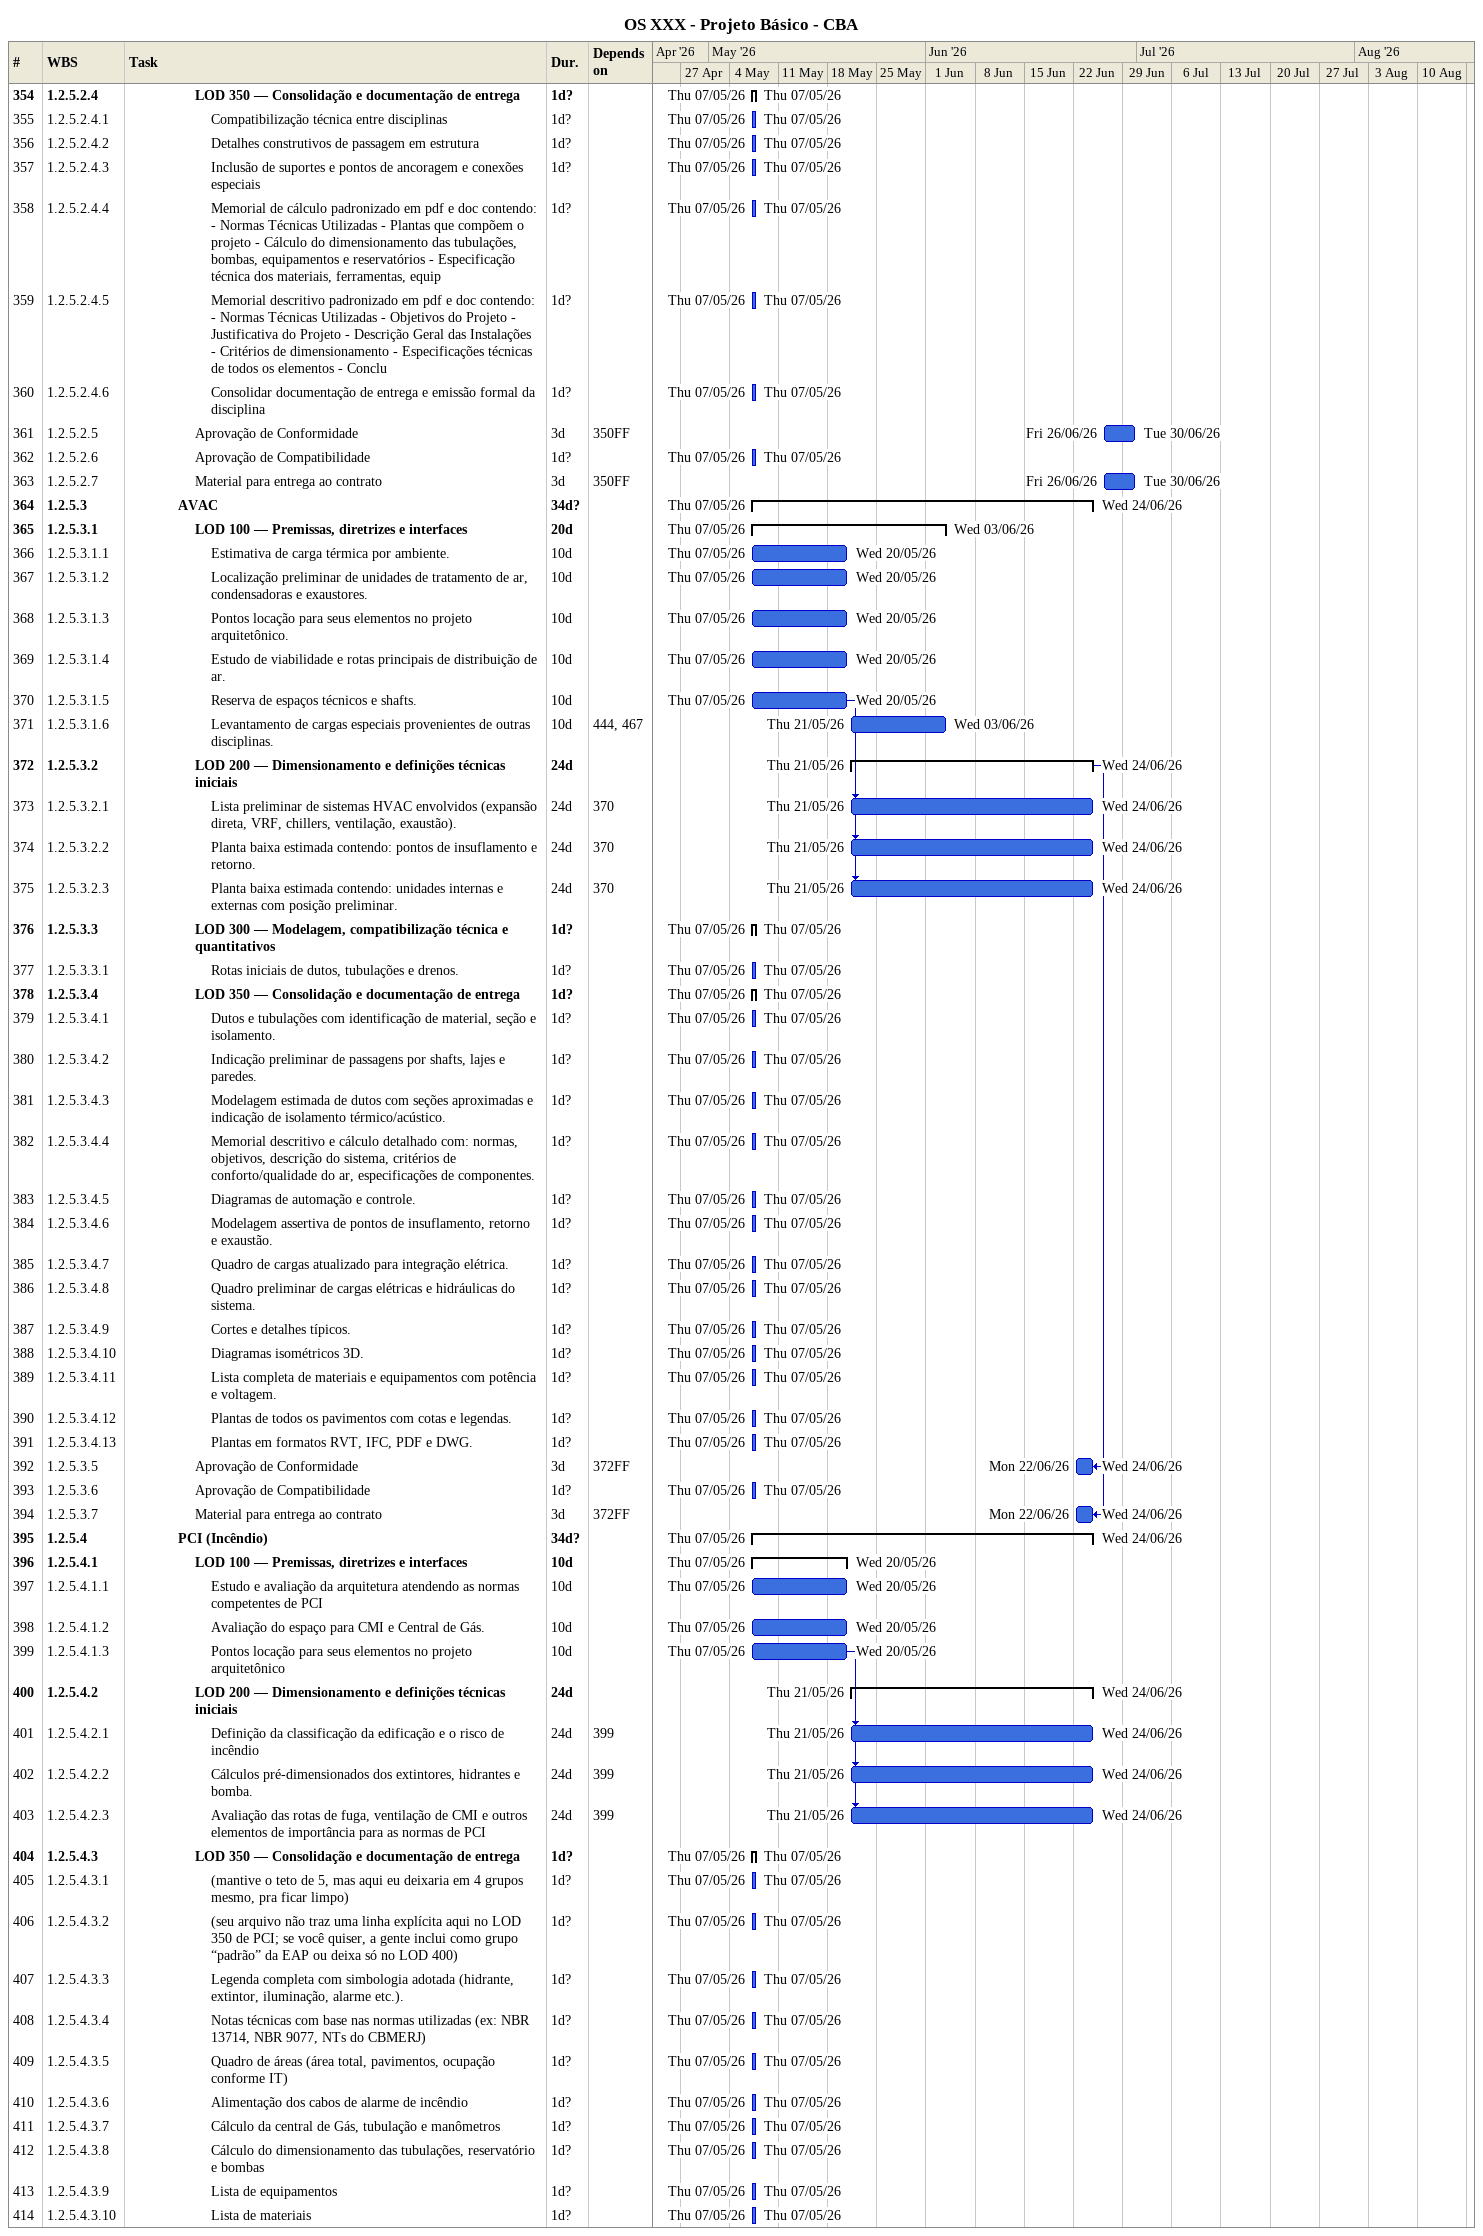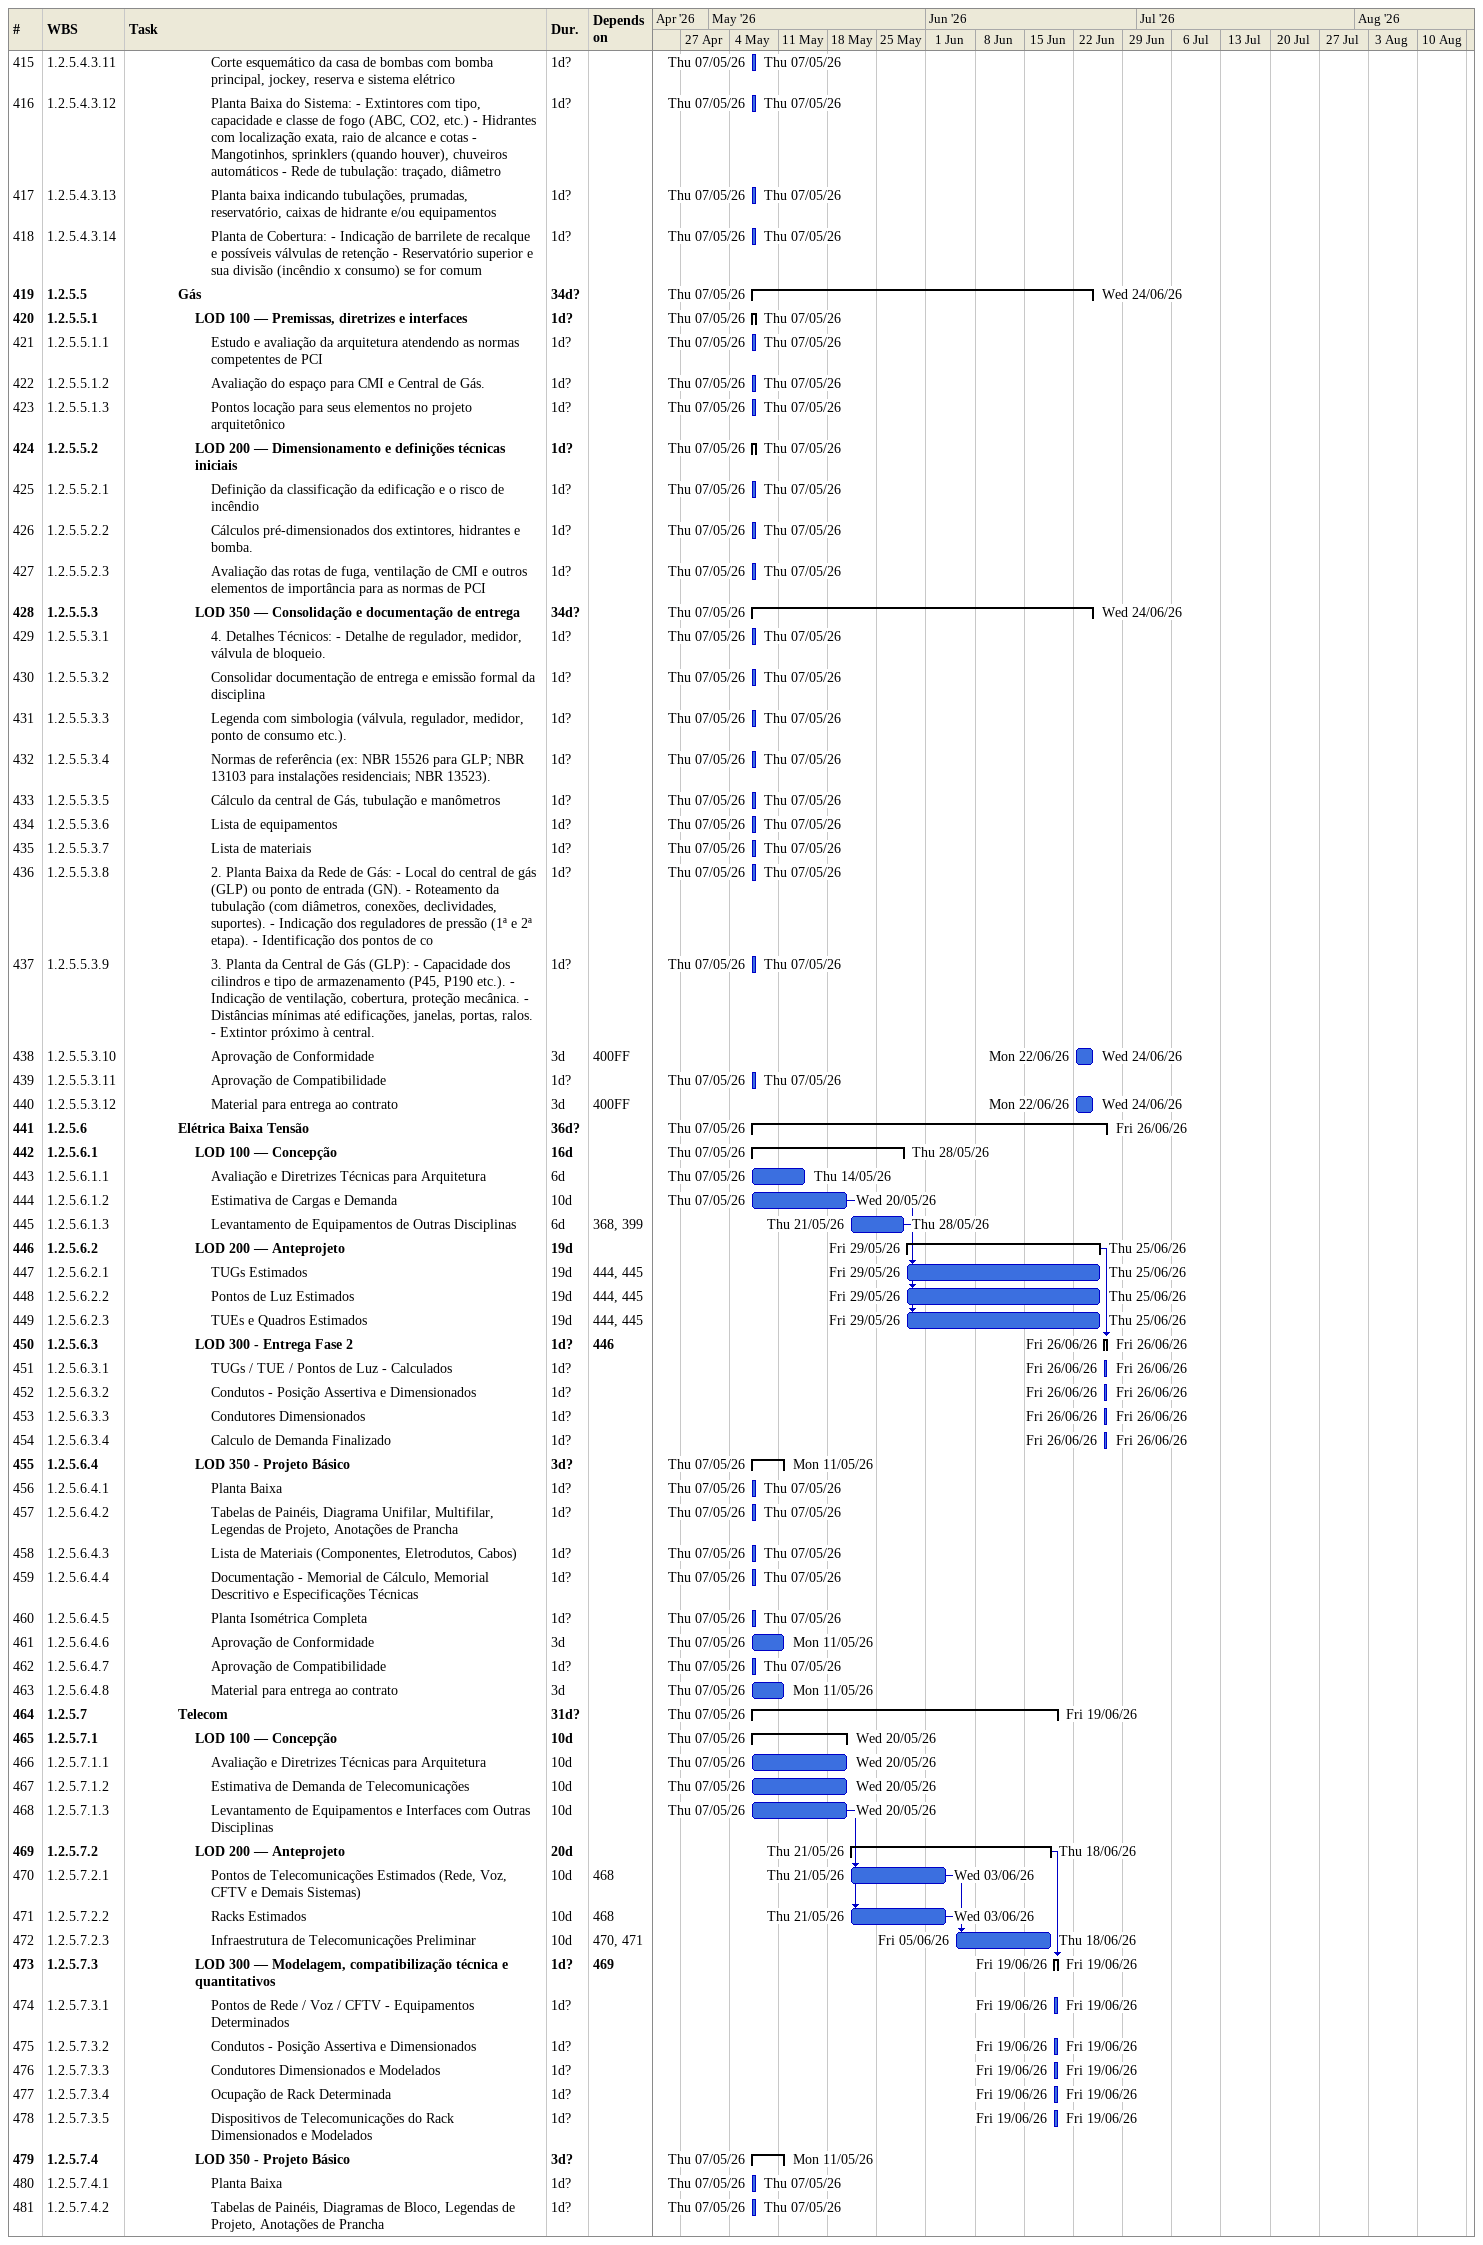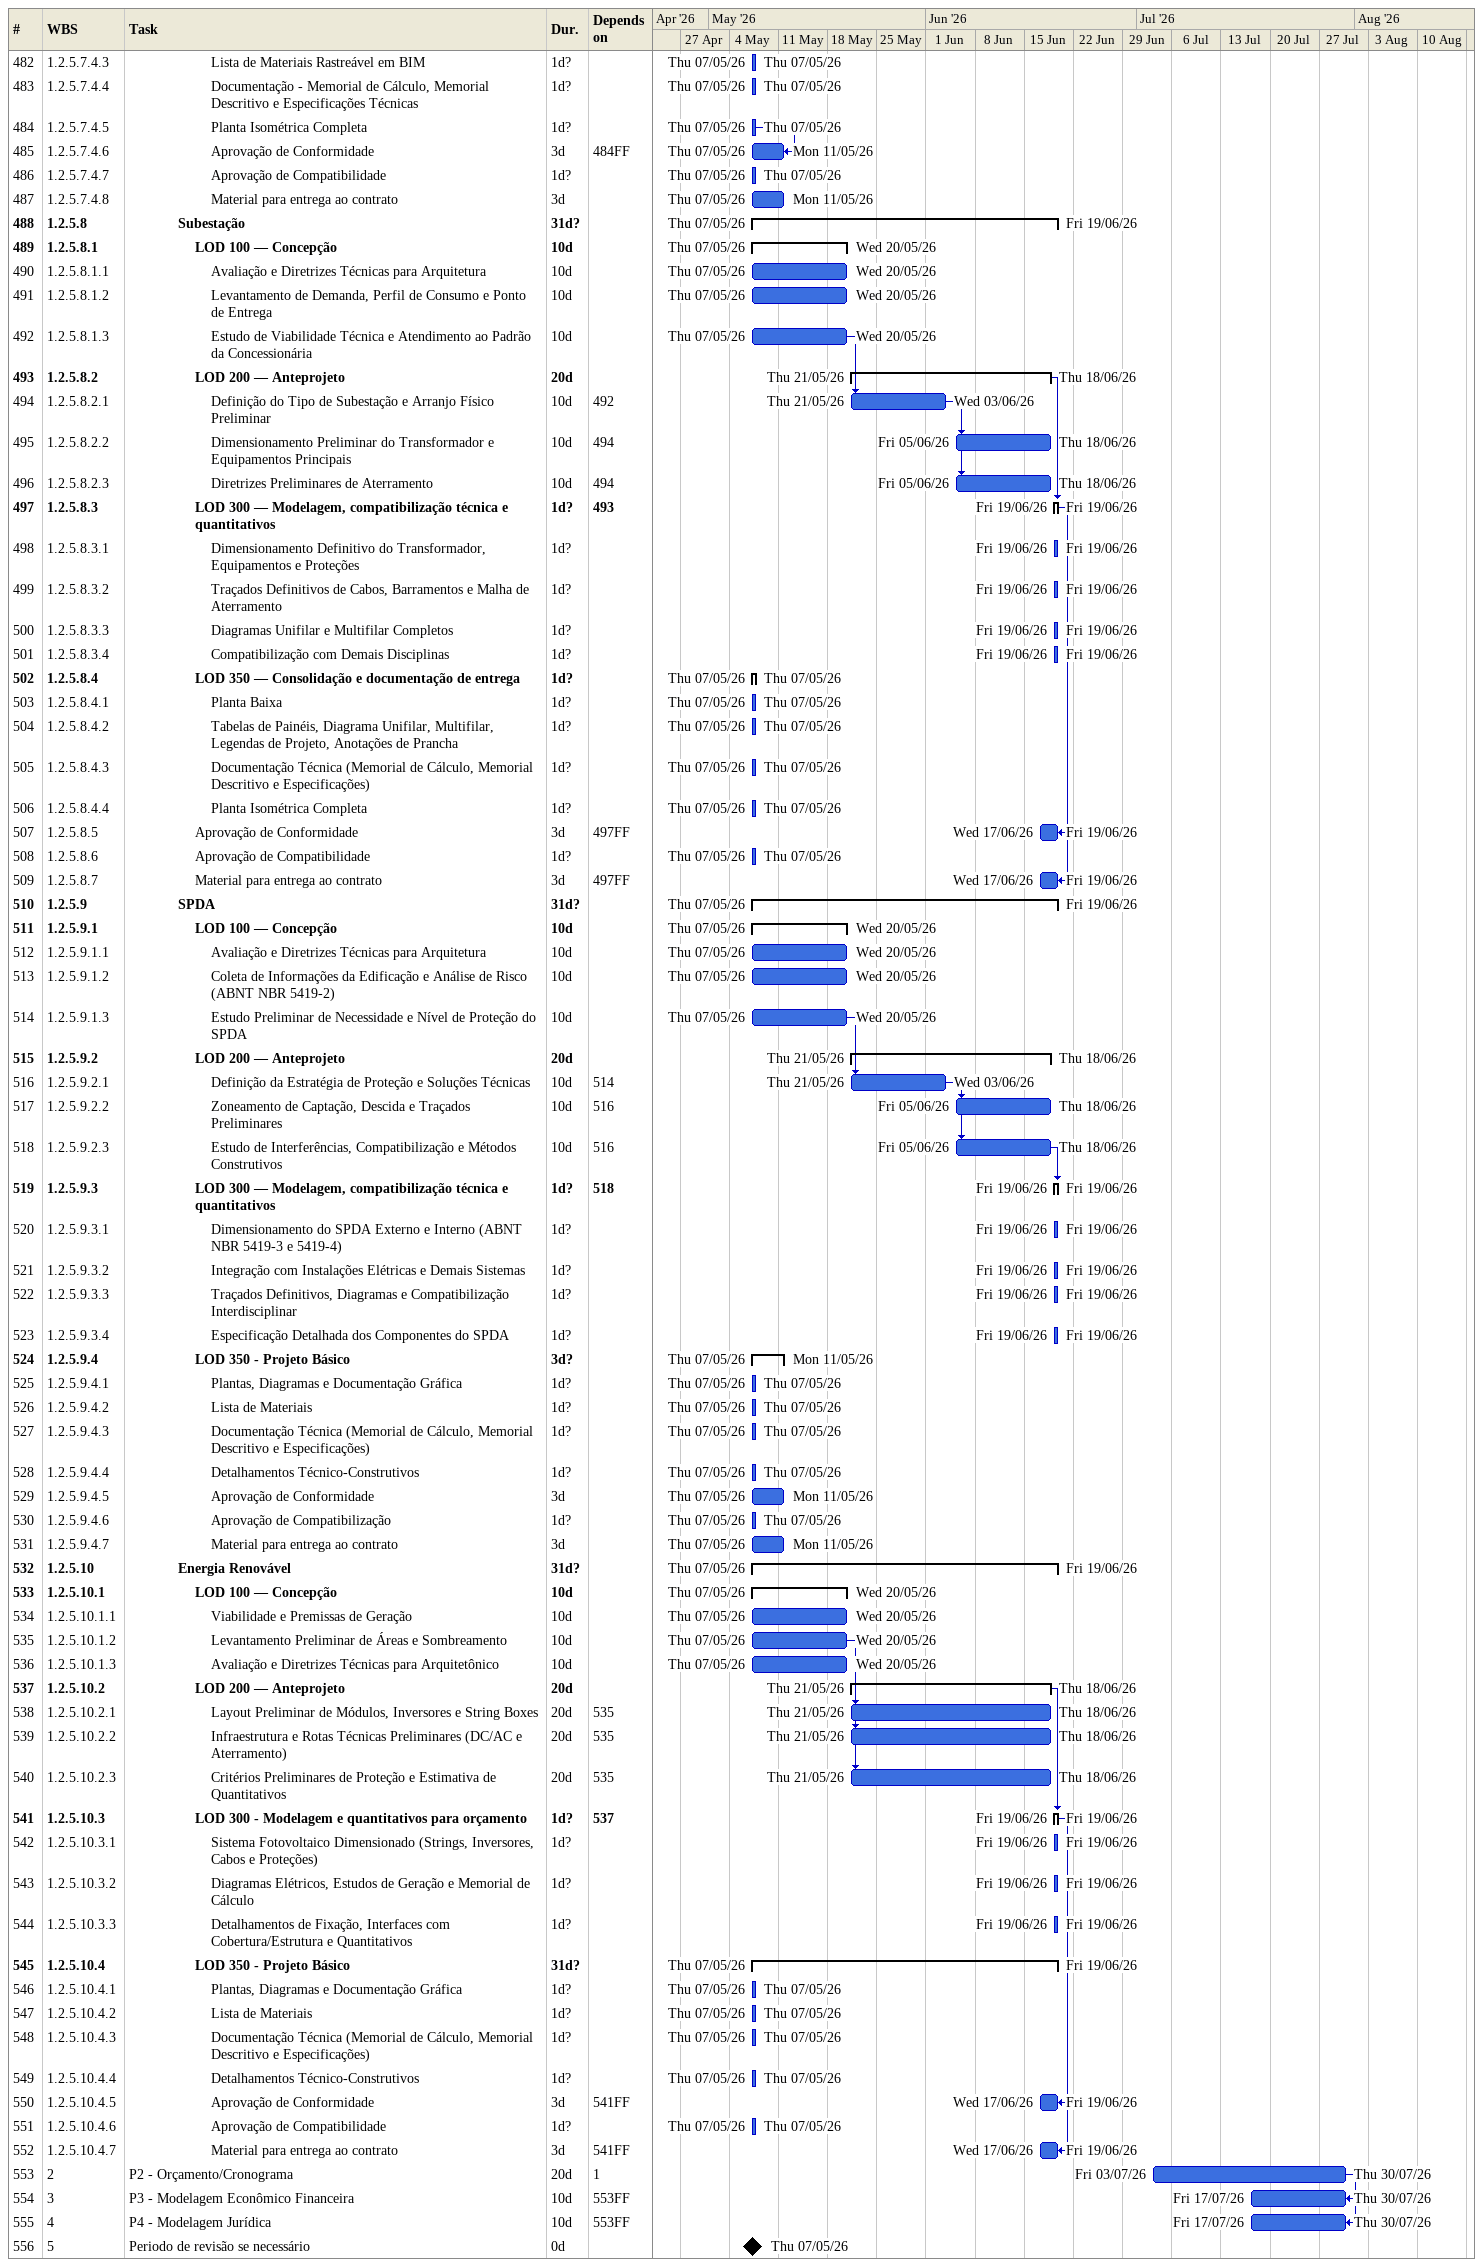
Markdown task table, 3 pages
OS XXX - Projeto Básico - CBA

| ID | WBS | Task | Duration | Start | Finish | Predecessors |
|---|---|---|---|---|---|---|
| 354 | 1.2.5.2.4 | **LOD 350 — Consolidação e documentação de entrega** | 1d? | 2026-05-07 | 2026-05-07 |  |
| 355 | 1.2.5.2.4.1 | Compatibilização técnica entre disciplinas | 1d? | 2026-05-07 | 2026-05-07 |  |
| 356 | 1.2.5.2.4.2 | Detalhes construtivos de passagem em estrutura | 1d? | 2026-05-07 | 2026-05-07 |  |
| 357 | 1.2.5.2.4.3 | Inclusão de suportes e pontos de ancoragem e conexões especiais | 1d? | 2026-05-07 | 2026-05-07 |  |
| 358 | 1.2.5.2.4.4 | Memorial de cálculo padronizado em pdf e doc contendo: - Normas Técnicas Utilizadas - Plantas que compõem o projeto - Cálculo do dimensionamento das tubulações, bombas, equipamentos e reservatórios - Especificação técnica dos materiais, ferramentas, equip | 1d? | 2026-05-07 | 2026-05-07 |  |
| 359 | 1.2.5.2.4.5 | Memorial descritivo padronizado em pdf e doc contendo: - Normas Técnicas Utilizadas - Objetivos do Projeto - Justificativa do Projeto - Descrição Geral das Instalações - Critérios de dimensionamento - Especificações técnicas de todos os elementos - Conclu | 1d? | 2026-05-07 | 2026-05-07 |  |
| 360 | 1.2.5.2.4.6 | Consolidar documentação de entrega e emissão formal da disciplina | 1d? | 2026-05-07 | 2026-05-07 |  |
| 361 | 1.2.5.2.5 | Aprovação de Conformidade | 3d | 2026-06-26 | 2026-06-30 | 350FF |
| 362 | 1.2.5.2.6 | Aprovação de Compatibilidade | 1d? | 2026-05-07 | 2026-05-07 |  |
| 363 | 1.2.5.2.7 | Material para entrega ao contrato | 3d | 2026-06-26 | 2026-06-30 | 350FF |
| 364 | 1.2.5.3 | **AVAC** | 34d? | 2026-05-07 | 2026-06-24 |  |
| 365 | 1.2.5.3.1 | **LOD 100 — Premissas, diretrizes e interfaces** | 20d | 2026-05-07 | 2026-06-03 |  |
| 366 | 1.2.5.3.1.1 | Estimativa de carga térmica por ambiente. | 10d | 2026-05-07 | 2026-05-20 |  |
| 367 | 1.2.5.3.1.2 | Localização preliminar de unidades de tratamento de ar, condensadoras e exaustores. | 10d | 2026-05-07 | 2026-05-20 |  |
| 368 | 1.2.5.3.1.3 | Pontos locação para seus elementos no projeto arquitetônico. | 10d | 2026-05-07 | 2026-05-20 |  |
| 369 | 1.2.5.3.1.4 | Estudo de viabilidade e rotas principais de distribuição de ar. | 10d | 2026-05-07 | 2026-05-20 |  |
| 370 | 1.2.5.3.1.5 | Reserva de espaços técnicos e shafts. | 10d | 2026-05-07 | 2026-05-20 |  |
| 371 | 1.2.5.3.1.6 | Levantamento de cargas especiais provenientes de outras disciplinas. | 10d | 2026-05-21 | 2026-06-03 | 444, 467 |
| 372 | 1.2.5.3.2 | **LOD 200 — Dimensionamento e definições técnicas iniciais** | 24d | 2026-05-21 | 2026-06-24 |  |
| 373 | 1.2.5.3.2.1 | Lista preliminar de sistemas HVAC envolvidos (expansão direta, VRF, chillers, ventilação, exaustão). | 24d | 2026-05-21 | 2026-06-24 | 370 |
| 374 | 1.2.5.3.2.2 | Planta baixa estimada contendo: pontos de insuflamento e retorno. | 24d | 2026-05-21 | 2026-06-24 | 370 |
| 375 | 1.2.5.3.2.3 | Planta baixa estimada contendo: unidades internas e externas com posição preliminar. | 24d | 2026-05-21 | 2026-06-24 | 370 |
| 376 | 1.2.5.3.3 | **LOD 300 — Modelagem, compatibilização técnica e quantitativos** | 1d? | 2026-05-07 | 2026-05-07 |  |
| 377 | 1.2.5.3.3.1 | Rotas iniciais de dutos, tubulações e drenos. | 1d? | 2026-05-07 | 2026-05-07 |  |
| 378 | 1.2.5.3.4 | **LOD 350 — Consolidação e documentação de entrega** | 1d? | 2026-05-07 | 2026-05-07 |  |
| 379 | 1.2.5.3.4.1 | Dutos e tubulações com identificação de material, seção e isolamento. | 1d? | 2026-05-07 | 2026-05-07 |  |
| 380 | 1.2.5.3.4.2 | Indicação preliminar de passagens por shafts, lajes e paredes. | 1d? | 2026-05-07 | 2026-05-07 |  |
| 381 | 1.2.5.3.4.3 | Modelagem estimada de dutos com seções aproximadas e indicação de isolamento térmico/acústico. | 1d? | 2026-05-07 | 2026-05-07 |  |
| 382 | 1.2.5.3.4.4 | Memorial descritivo e cálculo detalhado com: normas, objetivos, descrição do sistema, critérios de conforto/qualidade do ar, especificações de componentes. | 1d? | 2026-05-07 | 2026-05-07 |  |
| 383 | 1.2.5.3.4.5 | Diagramas de automação e controle. | 1d? | 2026-05-07 | 2026-05-07 |  |
| 384 | 1.2.5.3.4.6 | Modelagem assertiva de pontos de insuflamento, retorno e exaustão. | 1d? | 2026-05-07 | 2026-05-07 |  |
| 385 | 1.2.5.3.4.7 | Quadro de cargas atualizado para integração elétrica. | 1d? | 2026-05-07 | 2026-05-07 |  |
| 386 | 1.2.5.3.4.8 | Quadro preliminar de cargas elétricas e hidráulicas do sistema. | 1d? | 2026-05-07 | 2026-05-07 |  |
| 387 | 1.2.5.3.4.9 | Cortes e detalhes típicos. | 1d? | 2026-05-07 | 2026-05-07 |  |
| 388 | 1.2.5.3.4.10 | Diagramas isométricos 3D. | 1d? | 2026-05-07 | 2026-05-07 |  |
| 389 | 1.2.5.3.4.11 | Lista completa de materiais e equipamentos com potência e voltagem. | 1d? | 2026-05-07 | 2026-05-07 |  |
| 390 | 1.2.5.3.4.12 | Plantas de todos os pavimentos com cotas e legendas. | 1d? | 2026-05-07 | 2026-05-07 |  |
| 391 | 1.2.5.3.4.13 | Plantas em formatos RVT, IFC, PDF e DWG. | 1d? | 2026-05-07 | 2026-05-07 |  |
| 392 | 1.2.5.3.5 | Aprovação de Conformidade | 3d | 2026-06-22 | 2026-06-24 | 372FF |
| 393 | 1.2.5.3.6 | Aprovação de Compatibilidade | 1d? | 2026-05-07 | 2026-05-07 |  |
| 394 | 1.2.5.3.7 | Material para entrega ao contrato | 3d | 2026-06-22 | 2026-06-24 | 372FF |
| 395 | 1.2.5.4 | **PCI (Incêndio)** | 34d? | 2026-05-07 | 2026-06-24 |  |
| 396 | 1.2.5.4.1 | **LOD 100 — Premissas, diretrizes e interfaces** | 10d | 2026-05-07 | 2026-05-20 |  |
| 397 | 1.2.5.4.1.1 | Estudo e avaliação da arquitetura atendendo as normas competentes de PCI | 10d | 2026-05-07 | 2026-05-20 |  |
| 398 | 1.2.5.4.1.2 | Avaliação do espaço para CMI e Central de Gás. | 10d | 2026-05-07 | 2026-05-20 |  |
| 399 | 1.2.5.4.1.3 | Pontos locação para seus elementos no projeto arquitetônico | 10d | 2026-05-07 | 2026-05-20 |  |
| 400 | 1.2.5.4.2 | **LOD 200 — Dimensionamento e definições técnicas iniciais** | 24d | 2026-05-21 | 2026-06-24 |  |
| 401 | 1.2.5.4.2.1 | Definição da classificação da edificação e o risco de incêndio | 24d | 2026-05-21 | 2026-06-24 | 399 |
| 402 | 1.2.5.4.2.2 | Cálculos pré-dimensionados dos extintores, hidrantes e bomba. | 24d | 2026-05-21 | 2026-06-24 | 399 |
| 403 | 1.2.5.4.2.3 | Avaliação das rotas de fuga, ventilação de CMI e outros elementos de importância para as normas de PCI | 24d | 2026-05-21 | 2026-06-24 | 399 |
| 404 | 1.2.5.4.3 | **LOD 350 — Consolidação e documentação de entrega** | 1d? | 2026-05-07 | 2026-05-07 |  |
| 405 | 1.2.5.4.3.1 | (mantive o teto de 5, mas aqui eu deixaria em 4 grupos mesmo, pra ficar limpo) | 1d? | 2026-05-07 | 2026-05-07 |  |
| 406 | 1.2.5.4.3.2 | (seu arquivo não traz uma linha explícita aqui no LOD 350 de PCI; se você quiser, a gente inclui como grupo “padrão” da EAP ou deixa só no LOD 400) | 1d? | 2026-05-07 | 2026-05-07 |  |
| 407 | 1.2.5.4.3.3 | Legenda completa com simbologia adotada (hidrante, extintor, iluminação, alarme etc.). | 1d? | 2026-05-07 | 2026-05-07 |  |
| 408 | 1.2.5.4.3.4 | Notas técnicas com base nas normas utilizadas (ex: NBR 13714, NBR 9077, NTs do CBMERJ) | 1d? | 2026-05-07 | 2026-05-07 |  |
| 409 | 1.2.5.4.3.5 | Quadro de áreas (área total, pavimentos, ocupação conforme IT) | 1d? | 2026-05-07 | 2026-05-07 |  |
| 410 | 1.2.5.4.3.6 | Alimentação dos cabos de alarme de incêndio | 1d? | 2026-05-07 | 2026-05-07 |  |
| 411 | 1.2.5.4.3.7 | Cálculo da central de Gás, tubulação e manômetros | 1d? | 2026-05-07 | 2026-05-07 |  |
| 412 | 1.2.5.4.3.8 | Cálculo do dimensionamento das tubulações, reservatório e bombas | 1d? | 2026-05-07 | 2026-05-07 |  |
| 413 | 1.2.5.4.3.9 | Lista de equipamentos | 1d? | 2026-05-07 | 2026-05-07 |  |
| 414 | 1.2.5.4.3.10 | Lista de materiais | 1d? | 2026-05-07 | 2026-05-07 |  |
| 415 | 1.2.5.4.3.11 | Corte esquemático da casa de bombas com bomba principal, jockey, reserva e sistema elétrico | 1d? | 2026-05-07 | 2026-05-07 |  |
| 416 | 1.2.5.4.3.12 | Planta Baixa do Sistema: - Extintores com tipo, capacidade e classe de fogo (ABC, CO2, etc.) - Hidrantes com localização exata, raio de alcance e cotas - Mangotinhos, sprinklers (quando houver), chuveiros automáticos - Rede de tubulação: traçado, diâmetro | 1d? | 2026-05-07 | 2026-05-07 |  |
| 417 | 1.2.5.4.3.13 | Planta baixa indicando tubulações, prumadas, reservatório, caixas de hidrante e/ou equipamentos | 1d? | 2026-05-07 | 2026-05-07 |  |
| 418 | 1.2.5.4.3.14 | Planta de Cobertura: - Indicação de barrilete de recalque e possíveis válvulas de retenção - Reservatório superior e sua divisão (incêndio x consumo) se for comum | 1d? | 2026-05-07 | 2026-05-07 |  |
| 419 | 1.2.5.5 | **Gás** | 34d? | 2026-05-07 | 2026-06-24 |  |
| 420 | 1.2.5.5.1 | **LOD 100 — Premissas, diretrizes e interfaces** | 1d? | 2026-05-07 | 2026-05-07 |  |
| 421 | 1.2.5.5.1.1 | Estudo e avaliação da arquitetura atendendo as normas competentes de PCI | 1d? | 2026-05-07 | 2026-05-07 |  |
| 422 | 1.2.5.5.1.2 | Avaliação do espaço para CMI e Central de Gás. | 1d? | 2026-05-07 | 2026-05-07 |  |
| 423 | 1.2.5.5.1.3 | Pontos locação para seus elementos no projeto arquitetônico | 1d? | 2026-05-07 | 2026-05-07 |  |
| 424 | 1.2.5.5.2 | **LOD 200 — Dimensionamento e definições técnicas iniciais** | 1d? | 2026-05-07 | 2026-05-07 |  |
| 425 | 1.2.5.5.2.1 | Definição da classificação da edificação e o risco de incêndio | 1d? | 2026-05-07 | 2026-05-07 |  |
| 426 | 1.2.5.5.2.2 | Cálculos pré-dimensionados dos extintores, hidrantes e bomba. | 1d? | 2026-05-07 | 2026-05-07 |  |
| 427 | 1.2.5.5.2.3 | Avaliação das rotas de fuga, ventilação de CMI e outros elementos de importância para as normas de PCI | 1d? | 2026-05-07 | 2026-05-07 |  |
| 428 | 1.2.5.5.3 | **LOD 350 — Consolidação e documentação de entrega** | 34d? | 2026-05-07 | 2026-06-24 |  |
| 429 | 1.2.5.5.3.1 | 4. Detalhes Técnicos: - Detalhe de regulador, medidor, válvula de bloqueio. | 1d? | 2026-05-07 | 2026-05-07 |  |
| 430 | 1.2.5.5.3.2 | Consolidar documentação de entrega e emissão formal da disciplina | 1d? | 2026-05-07 | 2026-05-07 |  |
| 431 | 1.2.5.5.3.3 | Legenda com simbologia (válvula, regulador, medidor, ponto de consumo etc.). | 1d? | 2026-05-07 | 2026-05-07 |  |
| 432 | 1.2.5.5.3.4 | Normas de referência (ex: NBR 15526 para GLP; NBR 13103 para instalações residenciais; NBR 13523). | 1d? | 2026-05-07 | 2026-05-07 |  |
| 433 | 1.2.5.5.3.5 | Cálculo da central de Gás, tubulação e manômetros | 1d? | 2026-05-07 | 2026-05-07 |  |
| 434 | 1.2.5.5.3.6 | Lista de equipamentos | 1d? | 2026-05-07 | 2026-05-07 |  |
| 435 | 1.2.5.5.3.7 | Lista de materiais | 1d? | 2026-05-07 | 2026-05-07 |  |
| 436 | 1.2.5.5.3.8 | 2. Planta Baixa da Rede de Gás: - Local do central de gás (GLP) ou ponto de entrada (GN). - Roteamento da tubulação (com diâmetros, conexões, declividades, suportes). - Indicação dos reguladores de pressão (1ª e 2ª etapa). - Identificação dos pontos de co | 1d? | 2026-05-07 | 2026-05-07 |  |
| 437 | 1.2.5.5.3.9 | 3. Planta da Central de Gás (GLP): - Capacidade dos cilindros e tipo de armazenamento (P45, P190 etc.). - Indicação de ventilação, cobertura, proteção mecânica. - Distâncias mínimas até edificações, janelas, portas, ralos. - Extintor próximo à central. | 1d? | 2026-05-07 | 2026-05-07 |  |
| 438 | 1.2.5.5.3.10 | Aprovação de Conformidade | 3d | 2026-06-22 | 2026-06-24 | 400FF |
| 439 | 1.2.5.5.3.11 | Aprovação de Compatibilidade | 1d? | 2026-05-07 | 2026-05-07 |  |
| 440 | 1.2.5.5.3.12 | Material para entrega ao contrato | 3d | 2026-06-22 | 2026-06-24 | 400FF |
| 441 | 1.2.5.6 | **Elétrica Baixa Tensão** | 36d? | 2026-05-07 | 2026-06-26 |  |
| 442 | 1.2.5.6.1 | **LOD 100 — Concepção** | 16d | 2026-05-07 | 2026-05-28 |  |
| 443 | 1.2.5.6.1.1 | Avaliação e Diretrizes Técnicas para Arquitetura | 6d | 2026-05-07 | 2026-05-14 |  |
| 444 | 1.2.5.6.1.2 | Estimativa de Cargas e Demanda | 10d | 2026-05-07 | 2026-05-20 |  |
| 445 | 1.2.5.6.1.3 | Levantamento de Equipamentos de Outras Disciplinas | 6d | 2026-05-21 | 2026-05-28 | 368, 399 |
| 446 | 1.2.5.6.2 | **LOD 200 — Anteprojeto** | 19d | 2026-05-29 | 2026-06-25 |  |
| 447 | 1.2.5.6.2.1 | TUGs Estimados | 19d | 2026-05-29 | 2026-06-25 | 444, 445 |
| 448 | 1.2.5.6.2.2 | Pontos de Luz Estimados | 19d | 2026-05-29 | 2026-06-25 | 444, 445 |
| 449 | 1.2.5.6.2.3 | TUEs e Quadros Estimados | 19d | 2026-05-29 | 2026-06-25 | 444, 445 |
| 450 | 1.2.5.6.3 | **LOD 300 - Entrega Fase 2** | 1d? | 2026-06-26 | 2026-06-26 | 446 |
| 451 | 1.2.5.6.3.1 | TUGs / TUE / Pontos de Luz - Calculados | 1d? | 2026-06-26 | 2026-06-26 |  |
| 452 | 1.2.5.6.3.2 | Condutos - Posição Assertiva e Dimensionados | 1d? | 2026-06-26 | 2026-06-26 |  |
| 453 | 1.2.5.6.3.3 | Condutores Dimensionados | 1d? | 2026-06-26 | 2026-06-26 |  |
| 454 | 1.2.5.6.3.4 | Calculo de Demanda Finalizado | 1d? | 2026-06-26 | 2026-06-26 |  |
| 455 | 1.2.5.6.4 | **LOD 350 - Projeto Básico** | 3d? | 2026-05-07 | 2026-05-11 |  |
| 456 | 1.2.5.6.4.1 | Planta Baixa | 1d? | 2026-05-07 | 2026-05-07 |  |
| 457 | 1.2.5.6.4.2 | Tabelas de Painéis, Diagrama Unifilar, Multifilar, Legendas de Projeto, Anotações de Prancha | 1d? | 2026-05-07 | 2026-05-07 |  |
| 458 | 1.2.5.6.4.3 | Lista de Materiais (Componentes, Eletrodutos, Cabos) | 1d? | 2026-05-07 | 2026-05-07 |  |
| 459 | 1.2.5.6.4.4 | Documentação - Memorial de Cálculo, Memorial Descritivo e Especificações Técnicas | 1d? | 2026-05-07 | 2026-05-07 |  |
| 460 | 1.2.5.6.4.5 | Planta Isométrica Completa | 1d? | 2026-05-07 | 2026-05-07 |  |
| 461 | 1.2.5.6.4.6 | Aprovação de Conformidade | 3d | 2026-05-07 | 2026-05-11 |  |
| 462 | 1.2.5.6.4.7 | Aprovação de Compatibilidade | 1d? | 2026-05-07 | 2026-05-07 |  |
| 463 | 1.2.5.6.4.8 | Material para entrega ao contrato | 3d | 2026-05-07 | 2026-05-11 |  |
| 464 | 1.2.5.7 | **Telecom** | 31d? | 2026-05-07 | 2026-06-19 |  |
| 465 | 1.2.5.7.1 | **LOD 100 — Concepção** | 10d | 2026-05-07 | 2026-05-20 |  |
| 466 | 1.2.5.7.1.1 | Avaliação e Diretrizes Técnicas para Arquitetura | 10d | 2026-05-07 | 2026-05-20 |  |
| 467 | 1.2.5.7.1.2 | Estimativa de Demanda de Telecomunicações | 10d | 2026-05-07 | 2026-05-20 |  |
| 468 | 1.2.5.7.1.3 | Levantamento de Equipamentos e Interfaces com Outras Disciplinas | 10d | 2026-05-07 | 2026-05-20 |  |
| 469 | 1.2.5.7.2 | **LOD 200 — Anteprojeto** | 20d | 2026-05-21 | 2026-06-18 |  |
| 470 | 1.2.5.7.2.1 | Pontos de Telecomunicações Estimados (Rede, Voz, CFTV e Demais Sistemas) | 10d | 2026-05-21 | 2026-06-03 | 468 |
| 471 | 1.2.5.7.2.2 | Racks Estimados | 10d | 2026-05-21 | 2026-06-03 | 468 |
| 472 | 1.2.5.7.2.3 | Infraestrutura de Telecomunicações Preliminar | 10d | 2026-06-05 | 2026-06-18 | 470, 471 |
| 473 | 1.2.5.7.3 | **LOD 300 — Modelagem, compatibilização técnica e quantitativos** | 1d? | 2026-06-19 | 2026-06-19 | 469 |
| 474 | 1.2.5.7.3.1 | Pontos de Rede / Voz / CFTV - Equipamentos Determinados | 1d? | 2026-06-19 | 2026-06-19 |  |
| 475 | 1.2.5.7.3.2 | Condutos - Posição Assertiva e Dimensionados | 1d? | 2026-06-19 | 2026-06-19 |  |
| 476 | 1.2.5.7.3.3 | Condutores Dimensionados e Modelados | 1d? | 2026-06-19 | 2026-06-19 |  |
| 477 | 1.2.5.7.3.4 | Ocupação de Rack Determinada | 1d? | 2026-06-19 | 2026-06-19 |  |
| 478 | 1.2.5.7.3.5 | Dispositivos de Telecomunicações do Rack Dimensionados e Modelados | 1d? | 2026-06-19 | 2026-06-19 |  |
| 479 | 1.2.5.7.4 | **LOD 350 - Projeto Básico** | 3d? | 2026-05-07 | 2026-05-11 |  |
| 480 | 1.2.5.7.4.1 | Planta Baixa | 1d? | 2026-05-07 | 2026-05-07 |  |
| 481 | 1.2.5.7.4.2 | Tabelas de Painéis, Diagramas de Bloco, Legendas de Projeto, Anotações de Prancha | 1d? | 2026-05-07 | 2026-05-07 |  |
| 482 | 1.2.5.7.4.3 | Lista de Materiais Rastreável em BIM | 1d? | 2026-05-07 | 2026-05-07 |  |
| 483 | 1.2.5.7.4.4 | Documentação - Memorial de Cálculo, Memorial Descritivo e Especificações Técnicas | 1d? | 2026-05-07 | 2026-05-07 |  |
| 484 | 1.2.5.7.4.5 | Planta Isométrica Completa | 1d? | 2026-05-07 | 2026-05-07 |  |
| 485 | 1.2.5.7.4.6 | Aprovação de Conformidade | 3d | 2026-05-07 | 2026-05-11 | 484FF |
| 486 | 1.2.5.7.4.7 | Aprovação de Compatibilidade | 1d? | 2026-05-07 | 2026-05-07 |  |
| 487 | 1.2.5.7.4.8 | Material para entrega ao contrato | 3d | 2026-05-07 | 2026-05-11 |  |
| 488 | 1.2.5.8 | **Subestação** | 31d? | 2026-05-07 | 2026-06-19 |  |
| 489 | 1.2.5.8.1 | **LOD 100 — Concepção** | 10d | 2026-05-07 | 2026-05-20 |  |
| 490 | 1.2.5.8.1.1 | Avaliação e Diretrizes Técnicas para Arquitetura | 10d | 2026-05-07 | 2026-05-20 |  |
| 491 | 1.2.5.8.1.2 | Levantamento de Demanda, Perfil de Consumo e Ponto de Entrega | 10d | 2026-05-07 | 2026-05-20 |  |
| 492 | 1.2.5.8.1.3 | Estudo de Viabilidade Técnica e Atendimento ao Padrão da Concessionária | 10d | 2026-05-07 | 2026-05-20 |  |
| 493 | 1.2.5.8.2 | **LOD 200 — Anteprojeto** | 20d | 2026-05-21 | 2026-06-18 |  |
| 494 | 1.2.5.8.2.1 | Definição do Tipo de Subestação e Arranjo Físico Preliminar | 10d | 2026-05-21 | 2026-06-03 | 492 |
| 495 | 1.2.5.8.2.2 | Dimensionamento Preliminar do Transformador e Equipamentos Principais | 10d | 2026-06-05 | 2026-06-18 | 494 |
| 496 | 1.2.5.8.2.3 | Diretrizes Preliminares de Aterramento | 10d | 2026-06-05 | 2026-06-18 | 494 |
| 497 | 1.2.5.8.3 | **LOD 300 — Modelagem, compatibilização técnica e quantitativos** | 1d? | 2026-06-19 | 2026-06-19 | 493 |
| 498 | 1.2.5.8.3.1 | Dimensionamento Definitivo do Transformador, Equipamentos e Proteções | 1d? | 2026-06-19 | 2026-06-19 |  |
| 499 | 1.2.5.8.3.2 | Traçados Definitivos de Cabos, Barramentos e Malha de Aterramento | 1d? | 2026-06-19 | 2026-06-19 |  |
| 500 | 1.2.5.8.3.3 | Diagramas Unifilar e Multifilar Completos | 1d? | 2026-06-19 | 2026-06-19 |  |
| 501 | 1.2.5.8.3.4 | Compatibilização com Demais Disciplinas | 1d? | 2026-06-19 | 2026-06-19 |  |
| 502 | 1.2.5.8.4 | **LOD 350 — Consolidação e documentação de entrega** | 1d? | 2026-05-07 | 2026-05-07 |  |
| 503 | 1.2.5.8.4.1 | Planta Baixa | 1d? | 2026-05-07 | 2026-05-07 |  |
| 504 | 1.2.5.8.4.2 | Tabelas de Painéis, Diagrama Unifilar, Multifilar, Legendas de Projeto, Anotações de Prancha | 1d? | 2026-05-07 | 2026-05-07 |  |
| 505 | 1.2.5.8.4.3 | Documentação Técnica (Memorial de Cálculo, Memorial Descritivo e Especificações) | 1d? | 2026-05-07 | 2026-05-07 |  |
| 506 | 1.2.5.8.4.4 | Planta Isométrica Completa | 1d? | 2026-05-07 | 2026-05-07 |  |
| 507 | 1.2.5.8.5 | Aprovação de Conformidade | 3d | 2026-06-17 | 2026-06-19 | 497FF |
| 508 | 1.2.5.8.6 | Aprovação de Compatibilidade | 1d? | 2026-05-07 | 2026-05-07 |  |
| 509 | 1.2.5.8.7 | Material para entrega ao contrato | 3d | 2026-06-17 | 2026-06-19 | 497FF |
| 510 | 1.2.5.9 | **SPDA** | 31d? | 2026-05-07 | 2026-06-19 |  |
| 511 | 1.2.5.9.1 | **LOD 100 — Concepção** | 10d | 2026-05-07 | 2026-05-20 |  |
| 512 | 1.2.5.9.1.1 | Avaliação e Diretrizes Técnicas para Arquitetura | 10d | 2026-05-07 | 2026-05-20 |  |
| 513 | 1.2.5.9.1.2 | Coleta de Informações da Edificação e Análise de Risco (ABNT NBR 5419-2) | 10d | 2026-05-07 | 2026-05-20 |  |
| 514 | 1.2.5.9.1.3 | Estudo Preliminar de Necessidade e Nível de Proteção do SPDA | 10d | 2026-05-07 | 2026-05-20 |  |
| 515 | 1.2.5.9.2 | **LOD 200 — Anteprojeto** | 20d | 2026-05-21 | 2026-06-18 |  |
| 516 | 1.2.5.9.2.1 | Definição da Estratégia de Proteção e Soluções Técnicas | 10d | 2026-05-21 | 2026-06-03 | 514 |
| 517 | 1.2.5.9.2.2 | Zoneamento de Captação, Descida e Traçados Preliminares | 10d | 2026-06-05 | 2026-06-18 | 516 |
| 518 | 1.2.5.9.2.3 | Estudo de Interferências, Compatibilização e Métodos Construtivos | 10d | 2026-06-05 | 2026-06-18 | 516 |
| 519 | 1.2.5.9.3 | **LOD 300 — Modelagem, compatibilização técnica e quantitativos** | 1d? | 2026-06-19 | 2026-06-19 | 518 |
| 520 | 1.2.5.9.3.1 | Dimensionamento do SPDA Externo e Interno (ABNT NBR 5419-3 e 5419-4) | 1d? | 2026-06-19 | 2026-06-19 |  |
| 521 | 1.2.5.9.3.2 | Integração com Instalações Elétricas e Demais Sistemas | 1d? | 2026-06-19 | 2026-06-19 |  |
| 522 | 1.2.5.9.3.3 | Traçados Definitivos, Diagramas e Compatibilização Interdisciplinar | 1d? | 2026-06-19 | 2026-06-19 |  |
| 523 | 1.2.5.9.3.4 | Especificação Detalhada dos Componentes do SPDA | 1d? | 2026-06-19 | 2026-06-19 |  |
| 524 | 1.2.5.9.4 | **LOD 350 - Projeto Básico** | 3d? | 2026-05-07 | 2026-05-11 |  |
| 525 | 1.2.5.9.4.1 | Plantas, Diagramas e Documentação Gráfica | 1d? | 2026-05-07 | 2026-05-07 |  |
| 526 | 1.2.5.9.4.2 | Lista de Materiais | 1d? | 2026-05-07 | 2026-05-07 |  |
| 527 | 1.2.5.9.4.3 | Documentação Técnica (Memorial de Cálculo, Memorial Descritivo e Especificações) | 1d? | 2026-05-07 | 2026-05-07 |  |
| 528 | 1.2.5.9.4.4 | Detalhamentos Técnico-Construtivos | 1d? | 2026-05-07 | 2026-05-07 |  |
| 529 | 1.2.5.9.4.5 | Aprovação de Conformidade | 3d | 2026-05-07 | 2026-05-11 |  |
| 530 | 1.2.5.9.4.6 | Aprovação de Compatibilização | 1d? | 2026-05-07 | 2026-05-07 |  |
| 531 | 1.2.5.9.4.7 | Material para entrega ao contrato | 3d | 2026-05-07 | 2026-05-11 |  |
| 532 | 1.2.5.10 | **Energia Renovável** | 31d? | 2026-05-07 | 2026-06-19 |  |
| 533 | 1.2.5.10.1 | **LOD 100 — Concepção** | 10d | 2026-05-07 | 2026-05-20 |  |
| 534 | 1.2.5.10.1.1 | Viabilidade e Premissas de Geração | 10d | 2026-05-07 | 2026-05-20 |  |
| 535 | 1.2.5.10.1.2 | Levantamento Preliminar de Áreas e Sombreamento | 10d | 2026-05-07 | 2026-05-20 |  |
| 536 | 1.2.5.10.1.3 | Avaliação e Diretrizes Técnicas para Arquitetônico | 10d | 2026-05-07 | 2026-05-20 |  |
| 537 | 1.2.5.10.2 | **LOD 200 — Anteprojeto** | 20d | 2026-05-21 | 2026-06-18 |  |
| 538 | 1.2.5.10.2.1 | Layout Preliminar de Módulos, Inversores e String Boxes | 20d | 2026-05-21 | 2026-06-18 | 535 |
| 539 | 1.2.5.10.2.2 | Infraestrutura e Rotas Técnicas Preliminares (DC/AC e Aterramento) | 20d | 2026-05-21 | 2026-06-18 | 535 |
| 540 | 1.2.5.10.2.3 | Critérios Preliminares de Proteção e Estimativa de Quantitativos | 20d | 2026-05-21 | 2026-06-18 | 535 |
| 541 | 1.2.5.10.3 | **LOD 300 - Modelagem e quantitativos para orçamento** | 1d? | 2026-06-19 | 2026-06-19 | 537 |
| 542 | 1.2.5.10.3.1 | Sistema Fotovoltaico Dimensionado (Strings, Inversores, Cabos e Proteções) | 1d? | 2026-06-19 | 2026-06-19 |  |
| 543 | 1.2.5.10.3.2 | Diagramas Elétricos, Estudos de Geração e Memorial de Cálculo | 1d? | 2026-06-19 | 2026-06-19 |  |
| 544 | 1.2.5.10.3.3 | Detalhamentos de Fixação, Interfaces com Cobertura/Estrutura e Quantitativos | 1d? | 2026-06-19 | 2026-06-19 |  |
| 545 | 1.2.5.10.4 | **LOD 350 - Projeto Básico** | 31d? | 2026-05-07 | 2026-06-19 |  |
| 546 | 1.2.5.10.4.1 | Plantas, Diagramas e Documentação Gráfica | 1d? | 2026-05-07 | 2026-05-07 |  |
| 547 | 1.2.5.10.4.2 | Lista de Materiais | 1d? | 2026-05-07 | 2026-05-07 |  |
| 548 | 1.2.5.10.4.3 | Documentação Técnica (Memorial de Cálculo, Memorial Descritivo e Especificações) | 1d? | 2026-05-07 | 2026-05-07 |  |
| 549 | 1.2.5.10.4.4 | Detalhamentos Técnico-Construtivos | 1d? | 2026-05-07 | 2026-05-07 |  |
| 550 | 1.2.5.10.4.5 | Aprovação de Conformidade | 3d | 2026-06-17 | 2026-06-19 | 541FF |
| 551 | 1.2.5.10.4.6 | Aprovação de Compatibilidade | 1d? | 2026-05-07 | 2026-05-07 |  |
| 552 | 1.2.5.10.4.7 | Material para entrega ao contrato | 3d | 2026-06-17 | 2026-06-19 | 541FF |
| 553 | 2 | P2 - Orçamento/Cronograma | 20d | 2026-07-03 | 2026-07-30 | 1 |
| 554 | 3 | P3 - Modelagem Econômico Financeira | 10d | 2026-07-17 | 2026-07-30 | 553FF |
| 555 | 4 | P4 - Modelagem Jurídica | 10d | 2026-07-17 | 2026-07-30 | 553FF |
| 556 | 5 | Periodo de revisão se necessário | 0d | 2026-05-07 | 2026-05-07 |  |
